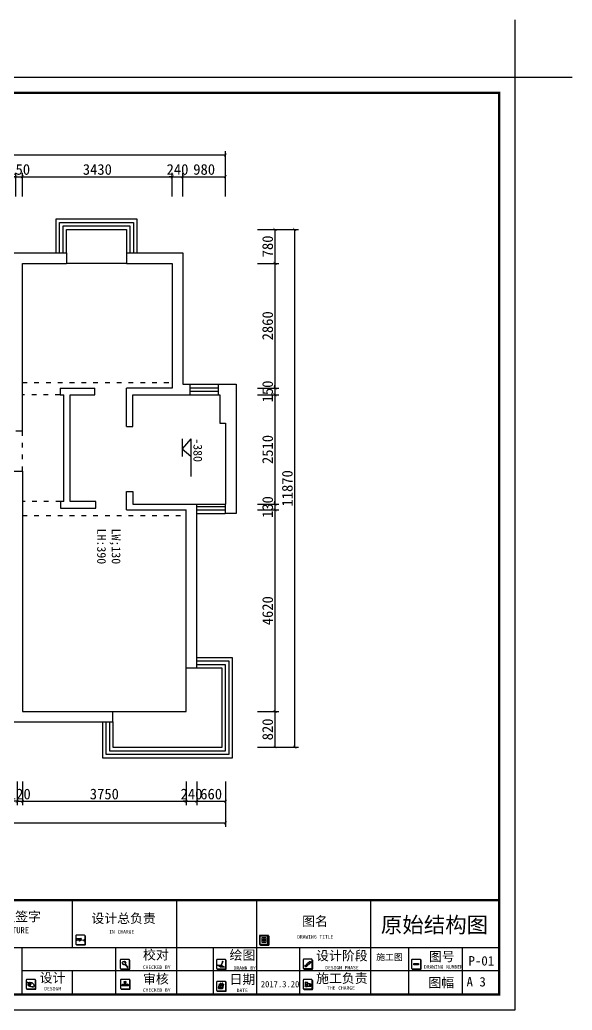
# Model space of a CAD drawing. Header units: millimetres. Extents: x 37084 to 115666, y -52331 to -28581.
# Drawn here: x 57307 to 69953, y -51279 to -28581 of the extents above; entities that cross this region are included whole.
import ezdxf

# ---------------------------------------------------------------- set-up
doc = ezdxf.new("R2010")
doc.units = ezdxf.units.MM
doc.linetypes.add('ACAD_ISO03W100', pattern=[30, 12, -18])
for name, color, linetype in [('0-01图框模板说明', 2, 'Continuous'), ('0-02图框细线', 136, 'Continuous'), ('0-03图名、索引', 6, 'Continuous')]:
    doc.layers.add(name, color=color, linetype=linetype)
doc.layers.add('Z not print', color=8, linetype='Continuous', plot=False)
doc.styles.get("Standard").update_dxf_attribs({"font": ''})
doc.styles.get('Standard').set_extended_font_data('SimSun')
doc.dimstyles.new('ISO-25', dxfattribs={"dimscale": 70, "dimtxt": 3.5, "dimasz": 1, "dimexe": 1.25, "dimexo": 0.625, "dimtad": 1, "dimdec": 0, "dimtxsty": 'Standard', "dimblk": 'ARCHTICK', "dimcen": 2.5, "dimclrd": 3, "dimclre": 3, "dimclrt": 2, "dimadec": 0, "dimazin": 0, "dimtfac": 1, "dimtdec": 0, "dimtix": 1, "dimtmove": 2, "dimatfit": 3, "dimfxl": 0, "dimarcsym": 0})

# ---------------------------------------------------------------- blocks, each defined once
blk = doc.blocks.new('_ArchTick')
at = {"color": 0, "linetype": 'ByBlock', "const_width": 0.15}
blk.add_lwpolyline([(-0.5, -0.5), (0.5, 0.5)], dxfattribs=at)
blk = doc.blocks.new('*D6')
at = {"color": 3, "lineweight": -2}
for p, q in [((57247, -46037), (57247, -46579)), ((57367, -46037), (57367, -46579)), ((57247, -46492), (57177, -46492)), ((57247, -46492), (57367, -46492)), ((57367, -46492), (57437, -46492))]:
    blk.add_line(p, q, dxfattribs=at)
at = {"layer": 'Defpoints', "color": 0}
for p in [(57247, -45993), (57367, -45993), (57367, -46492)]:
    blk.add_point(p, dxfattribs=at)
at = {"color": 3, "lineweight": -2, "xscale": 70, "yscale": 70, "zscale": 70}
blk.add_blockref('_ArchTick', (57247, -46492), dxfattribs=at)
at = {"color": 3, "lineweight": -2, "xscale": 70, "yscale": 70, "zscale": 70, "rotation": 180}
blk.add_blockref('_ArchTick', (57367, -46492), dxfattribs=at)
at = {"color": 2, "insert": (57307, -46326), "char_height": 245, "attachment_point": 5}
blk.add_mtext('120', dxfattribs=at)
blk = doc.blocks.new('*D7')
at = {"color": 3, "lineweight": -2}
for p, q in [((57367, -46037), (57367, -46579)), ((61117, -46037), (61117, -46579)), ((57367, -46492), (61117, -46492))]:
    blk.add_line(p, q, dxfattribs=at)
at = {"layer": 'Defpoints', "color": 0}
for p in [(57367, -45993), (61117, -45993), (61117, -46492)]:
    blk.add_point(p, dxfattribs=at)
at = {"color": 3, "lineweight": -2, "xscale": 70, "yscale": 70, "zscale": 70, "rotation": 180}
blk.add_blockref('_ArchTick', (57367, -46492), dxfattribs=at)
at = {"color": 3, "lineweight": -2, "xscale": 70, "yscale": 70, "zscale": 70}
blk.add_blockref('_ArchTick', (61117, -46492), dxfattribs=at)
at = {"color": 2, "insert": (59242, -46326), "char_height": 245, "attachment_point": 5}
blk.add_mtext('3750', dxfattribs=at)
blk = doc.blocks.new('*D8')
at = {"color": 3, "lineweight": -2}
for p, q in [((61117, -46037), (61117, -46579)), ((61357, -46037), (61357, -46579)), ((61117, -46492), (61047, -46492)), ((61117, -46492), (61357, -46492)), ((61357, -46492), (61427, -46492))]:
    blk.add_line(p, q, dxfattribs=at)
at = {"layer": 'Defpoints', "color": 0}
for p in [(61117, -45993), (61357, -45993), (61357, -46492)]:
    blk.add_point(p, dxfattribs=at)
at = {"color": 3, "lineweight": -2, "xscale": 70, "yscale": 70, "zscale": 70}
blk.add_blockref('_ArchTick', (61117, -46492), dxfattribs=at)
at = {"color": 3, "lineweight": -2, "xscale": 70, "yscale": 70, "zscale": 70, "rotation": 180}
blk.add_blockref('_ArchTick', (61357, -46492), dxfattribs=at)
at = {"color": 2, "insert": (61237, -46326), "char_height": 245, "attachment_point": 5}
blk.add_mtext('240', dxfattribs=at)
blk = doc.blocks.new('*D9')
at = {"color": 3, "lineweight": -2}
for p, q in [((61357, -46037), (61357, -46579)), ((62017, -46037), (62017, -46579)), ((61357, -46492), (62017, -46492))]:
    blk.add_line(p, q, dxfattribs=at)
at = {"layer": 'Defpoints', "color": 0}
for p in [(61357, -45993), (62017, -45993), (62017, -46492)]:
    blk.add_point(p, dxfattribs=at)
at = {"color": 3, "lineweight": -2, "xscale": 70, "yscale": 70, "zscale": 70, "rotation": 180}
blk.add_blockref('_ArchTick', (61357, -46492), dxfattribs=at)
at = {"color": 3, "lineweight": -2, "xscale": 70, "yscale": 70, "zscale": 70}
blk.add_blockref('_ArchTick', (62017, -46492), dxfattribs=at)
at = {"color": 2, "insert": (61687, -46326), "char_height": 245, "attachment_point": 5}
blk.add_mtext('660', dxfattribs=at)
blk = doc.blocks.new('*D10')
at = {"color": 3, "lineweight": -2}
for p, q in [((45367, -46037), (45367, -47079)), ((62017, -46037), (62017, -47079)), ((62017, -46991), (45367, -46991))]:
    blk.add_line(p, q, dxfattribs=at)
at = {"layer": 'Defpoints', "color": 0}
for p in [(45367, -45993), (62017, -45993), (45367, -46991)]:
    blk.add_point(p, dxfattribs=at)
at = {"color": 3, "lineweight": -2, "xscale": 70, "yscale": 70, "zscale": 70, "rotation": 180}
blk.add_blockref('_ArchTick', (45367, -46991), dxfattribs=at)
at = {"color": 3, "lineweight": -2, "xscale": 70, "yscale": 70, "zscale": 70}
blk.add_blockref('_ArchTick', (62017, -46991), dxfattribs=at)
at = {"color": 2, "insert": (53692, -46825), "char_height": 245, "attachment_point": 5}
blk.add_mtext('16650', dxfattribs=at)
blk = doc.blocks.new('*D29')
at = {"color": 3, "lineweight": -2}
for p, q in [((57217, -32178), (57147, -32178)), ((57217, -32632), (57217, -32091)), ((57217, -32178), (57367, -32178)), ((57367, -32632), (57367, -32091)), ((57367, -32178), (57437, -32178))]:
    blk.add_line(p, q, dxfattribs=at)
at = {"layer": 'Defpoints', "color": 0}
for p in [(57367, -32178), (57217, -32676), (57367, -32676)]:
    blk.add_point(p, dxfattribs=at)
at = {"color": 3, "lineweight": -2, "xscale": 70, "yscale": 70, "zscale": 70}
blk.add_blockref('_ArchTick', (57217, -32178), dxfattribs=at)
at = {"color": 3, "lineweight": -2, "xscale": 70, "yscale": 70, "zscale": 70, "rotation": 180}
blk.add_blockref('_ArchTick', (57367, -32178), dxfattribs=at)
at = {"color": 2, "insert": (57292, -32012), "char_height": 245, "attachment_point": 5}
blk.add_mtext('150', dxfattribs=at)
blk = doc.blocks.new('*D30')
at = {"color": 3, "lineweight": -2}
for p, q in [((57367, -32632), (57367, -32091)), ((57367, -32178), (60797, -32178)), ((60797, -32632), (60797, -32091))]:
    blk.add_line(p, q, dxfattribs=at)
at = {"layer": 'Defpoints', "color": 0}
for p in [(60797, -32178), (57367, -32676), (60797, -32676)]:
    blk.add_point(p, dxfattribs=at)
at = {"color": 3, "lineweight": -2, "xscale": 70, "yscale": 70, "zscale": 70, "rotation": 180}
blk.add_blockref('_ArchTick', (57367, -32178), dxfattribs=at)
at = {"color": 3, "lineweight": -2, "xscale": 70, "yscale": 70, "zscale": 70}
blk.add_blockref('_ArchTick', (60797, -32178), dxfattribs=at)
at = {"color": 2, "insert": (59082, -32012), "char_height": 245, "attachment_point": 5}
blk.add_mtext('3430', dxfattribs=at)
blk = doc.blocks.new('*D31')
at = {"color": 3, "lineweight": -2}
for p, q in [((60797, -32178), (60727, -32178)), ((60797, -32632), (60797, -32091)), ((60797, -32178), (61037, -32178)), ((61037, -32632), (61037, -32091)), ((61037, -32178), (61107, -32178))]:
    blk.add_line(p, q, dxfattribs=at)
at = {"layer": 'Defpoints', "color": 0}
for p in [(61037, -32178), (60797, -32676), (61037, -32676)]:
    blk.add_point(p, dxfattribs=at)
at = {"color": 3, "lineweight": -2, "xscale": 70, "yscale": 70, "zscale": 70}
blk.add_blockref('_ArchTick', (60797, -32178), dxfattribs=at)
at = {"color": 3, "lineweight": -2, "xscale": 70, "yscale": 70, "zscale": 70, "rotation": 180}
blk.add_blockref('_ArchTick', (61037, -32178), dxfattribs=at)
at = {"color": 2, "insert": (60917, -32012), "char_height": 245, "attachment_point": 5}
blk.add_mtext('240', dxfattribs=at)
blk = doc.blocks.new('*D32')
at = {"color": 3, "lineweight": -2}
for p, q in [((61037, -32632), (61037, -32091)), ((61037, -32178), (62017, -32178)), ((62017, -32632), (62017, -32091))]:
    blk.add_line(p, q, dxfattribs=at)
at = {"layer": 'Defpoints', "color": 0}
for p in [(62017, -32178), (61037, -32676), (62017, -32676)]:
    blk.add_point(p, dxfattribs=at)
at = {"color": 3, "lineweight": -2, "xscale": 70, "yscale": 70, "zscale": 70, "rotation": 180}
blk.add_blockref('_ArchTick', (61037, -32178), dxfattribs=at)
at = {"color": 3, "lineweight": -2, "xscale": 70, "yscale": 70, "zscale": 70}
blk.add_blockref('_ArchTick', (62017, -32178), dxfattribs=at)
at = {"color": 2, "insert": (61527, -32012), "char_height": 245, "attachment_point": 5}
blk.add_mtext('980', dxfattribs=at)
blk = doc.blocks.new('*D33')
at = {"color": 3, "lineweight": -2}
for p, q in [((45367, -32632), (45367, -31594)), ((62017, -31681), (45367, -31681)), ((62017, -32632), (62017, -31594))]:
    blk.add_line(p, q, dxfattribs=at)
at = {"layer": 'Defpoints', "color": 0}
for p in [(45367, -31681), (45367, -32676), (62017, -32676)]:
    blk.add_point(p, dxfattribs=at)
at = {"color": 3, "lineweight": -2, "xscale": 70, "yscale": 70, "zscale": 70, "rotation": 180}
blk.add_blockref('_ArchTick', (45367, -31681), dxfattribs=at)
at = {"color": 3, "lineweight": -2, "xscale": 70, "yscale": 70, "zscale": 70}
blk.add_blockref('_ArchTick', (62017, -31681), dxfattribs=at)
at = {"color": 2, "insert": (53692, -31515), "char_height": 245, "attachment_point": 5}
blk.add_mtext('16650', dxfattribs=at)
blk = doc.blocks.new('*D34')
at = {"color": 3, "lineweight": -2}
for p, q in [((62746, -33384), (63235, -33384)), ((63148, -33384), (63148, -34164)), ((62746, -34164), (63235, -34164))]:
    blk.add_line(p, q, dxfattribs=at)
at = {"layer": 'Defpoints', "color": 0}
for p in [(62702, -33384), (62702, -34164), (63148, -34164)]:
    blk.add_point(p, dxfattribs=at)
at = {"color": 3, "lineweight": -2, "xscale": 70, "yscale": 70, "zscale": 70}
for p, rotation in [((63148, -33384), 90), ((63148, -34164), 270)]:
    blk.add_blockref('_ArchTick', p, dxfattribs=dict(at, rotation=rotation))
at = {"color": 2, "insert": (62981, -33774), "char_height": 245, "attachment_point": 5, "rotation": 90}
blk.add_mtext('780', dxfattribs=at)
blk = doc.blocks.new('*D35')
at = {"color": 3, "lineweight": -2}
for p, q in [((62746, -34164), (63235, -34164)), ((63148, -34164), (63148, -37024)), ((62746, -37024), (63235, -37024))]:
    blk.add_line(p, q, dxfattribs=at)
at = {"layer": 'Defpoints', "color": 0}
for p in [(62702, -34164), (62702, -37024), (63148, -37024)]:
    blk.add_point(p, dxfattribs=at)
at = {"color": 3, "lineweight": -2, "xscale": 70, "yscale": 70, "zscale": 70}
for p, rotation in [((63148, -34164), 90), ((63148, -37024), 270)]:
    blk.add_blockref('_ArchTick', p, dxfattribs=dict(at, rotation=rotation))
at = {"color": 2, "insert": (62981, -35594), "char_height": 245, "attachment_point": 5, "rotation": 90}
blk.add_mtext('2860', dxfattribs=at)
blk = doc.blocks.new('*D36')
at = {"color": 3, "lineweight": -2}
for p, q in [((63148, -37024), (63148, -36954)), ((62746, -37024), (63235, -37024)), ((62746, -37174), (63235, -37174)), ((63148, -37024), (63148, -37174)), ((63148, -37174), (63148, -37244))]:
    blk.add_line(p, q, dxfattribs=at)
at = {"layer": 'Defpoints', "color": 0}
for p in [(62702, -37024), (62702, -37174), (63148, -37174)]:
    blk.add_point(p, dxfattribs=at)
at = {"color": 3, "lineweight": -2, "xscale": 70, "yscale": 70, "zscale": 70}
for p, rotation in [((63148, -37024), 270), ((63148, -37174), 90)]:
    blk.add_blockref('_ArchTick', p, dxfattribs=dict(at, rotation=rotation))
at = {"color": 2, "insert": (62981, -37099), "char_height": 245, "attachment_point": 5, "rotation": 90}
blk.add_mtext('150', dxfattribs=at)
blk = doc.blocks.new('*D37')
at = {"color": 3, "lineweight": -2}
for p, q in [((62746, -37174), (63235, -37174)), ((63148, -37174), (63148, -39684)), ((62746, -39684), (63235, -39684))]:
    blk.add_line(p, q, dxfattribs=at)
at = {"layer": 'Defpoints', "color": 0}
for p in [(62702, -37174), (62702, -39684), (63148, -39684)]:
    blk.add_point(p, dxfattribs=at)
at = {"color": 3, "lineweight": -2, "xscale": 70, "yscale": 70, "zscale": 70}
for p, rotation in [((63148, -37174), 90), ((63148, -39684), 270)]:
    blk.add_blockref('_ArchTick', p, dxfattribs=dict(at, rotation=rotation))
at = {"color": 2, "insert": (62981, -38429), "char_height": 245, "attachment_point": 5, "rotation": 90}
blk.add_mtext('2510', dxfattribs=at)
blk = doc.blocks.new('*D38')
at = {"color": 3, "lineweight": -2}
for p, q in [((62746, -39684), (63235, -39684)), ((63148, -39684), (63148, -39614)), ((63148, -39684), (63148, -39814)), ((62746, -39814), (63235, -39814)), ((63148, -39814), (63148, -39884))]:
    blk.add_line(p, q, dxfattribs=at)
at = {"layer": 'Defpoints', "color": 0}
for p in [(62702, -39684), (62702, -39814), (63148, -39814)]:
    blk.add_point(p, dxfattribs=at)
at = {"color": 3, "lineweight": -2, "xscale": 70, "yscale": 70, "zscale": 70}
for p, rotation in [((63148, -39684), 270), ((63148, -39814), 90)]:
    blk.add_blockref('_ArchTick', p, dxfattribs=dict(at, rotation=rotation))
at = {"color": 2, "insert": (62981, -39749), "char_height": 245, "attachment_point": 5, "rotation": 90}
blk.add_mtext('130', dxfattribs=at)
blk = doc.blocks.new('*D39')
at = {"color": 3, "lineweight": -2}
for p, q in [((62746, -39814), (63235, -39814)), ((63148, -39814), (63148, -44434)), ((62746, -44434), (63235, -44434))]:
    blk.add_line(p, q, dxfattribs=at)
at = {"layer": 'Defpoints', "color": 0}
for p in [(62702, -39814), (62702, -44434), (63148, -44434)]:
    blk.add_point(p, dxfattribs=at)
at = {"color": 3, "lineweight": -2, "xscale": 70, "yscale": 70, "zscale": 70}
for p, rotation in [((63148, -39814), 90), ((63148, -44434), 270)]:
    blk.add_blockref('_ArchTick', p, dxfattribs=dict(at, rotation=rotation))
at = {"color": 2, "insert": (62981, -42124), "char_height": 245, "attachment_point": 5, "rotation": 90}
blk.add_mtext('4620', dxfattribs=at)
blk = doc.blocks.new('*D40')
at = {"color": 3, "lineweight": -2}
for p, q in [((62746, -44434), (63235, -44434)), ((63148, -44434), (63148, -45254)), ((62746, -45254), (63235, -45254))]:
    blk.add_line(p, q, dxfattribs=at)
at = {"layer": 'Defpoints', "color": 0}
for p in [(62702, -44434), (62702, -45254), (63148, -45254)]:
    blk.add_point(p, dxfattribs=at)
at = {"color": 3, "lineweight": -2, "xscale": 70, "yscale": 70, "zscale": 70}
for p, rotation in [((63148, -44434), 90), ((63148, -45254), 270)]:
    blk.add_blockref('_ArchTick', p, dxfattribs=dict(at, rotation=rotation))
at = {"color": 2, "insert": (62981, -44844), "char_height": 245, "attachment_point": 5, "rotation": 90}
blk.add_mtext('820', dxfattribs=at)
blk = doc.blocks.new('*D41')
at = {"color": 3, "lineweight": -2}
for p, q in [((62746, -33384), (63686, -33384)), ((63599, -33384), (63599, -45254)), ((62746, -45254), (63686, -45254))]:
    blk.add_line(p, q, dxfattribs=at)
at = {"layer": 'Defpoints', "color": 0}
for p in [(62702, -33384), (62702, -45254), (63599, -45254)]:
    blk.add_point(p, dxfattribs=at)
at = {"color": 3, "lineweight": -2, "xscale": 70, "yscale": 70, "zscale": 70}
for p, rotation in [((63599, -33384), 90), ((63599, -45254), 270)]:
    blk.add_blockref('_ArchTick', p, dxfattribs=dict(at, rotation=rotation))
at = {"color": 2, "insert": (63432, -39319), "char_height": 245, "attachment_point": 5, "rotation": 90}
blk.add_mtext('11870', dxfattribs=at)

msp = doc.modelspace()

# ---------------------------------------------------------------- hatches: boundary and pattern name
at = {"layer": '0-01图框模板说明'}
for points in [[(58799.3, -49758.3, -0.4142136), (58785.1, -49772.5), (58600.9, -49772.5, -0.071272), (58596.9, -49771.9, 0.3481434), (58610.7, -49782.8), (58794.9, -49782.8, 0.4142136), (58809.1, -49768.6), (58809.1, -49584.5, 0.3331076), (58798.9, -49570.9, -0.0577433), (58799.3, -49574.1)], [(63003, -49762.9, -0.4142136), (62988.9, -49777), (62804.7, -49777, -0.071272), (62800.7, -49776.5, 0.3481434), (62814.5, -49787.4), (62998.7, -49787.4, 0.4142136), (63012.8, -49773.2), (63012.8, -49589.1, 0.3331076), (63002.6, -49575.5, -0.0577433), (63003, -49578.7)], [(59819.1, -50316.6, -0.4142136), (59804.9, -50330.8), (59620.7, -50330.8, -0.071272), (59616.7, -50330.2, 0.3481434), (59630.5, -50341.2), (59814.7, -50341.2, 0.4142136), (59828.9, -50327), (59828.9, -50142.8, 0.3331076), (59818.7, -50129.2, -0.0577433), (59819.1, -50132.5)], [(62021.9, -50316.6, -0.4142136), (62007.7, -50330.8), (61823.5, -50330.8, -0.071272), (61819.5, -50330.2, 0.3481434), (61833.3, -50341.2), (62017.5, -50341.2, 0.4142136), (62031.7, -50327), (62031.7, -50142.8, 0.3331076), (62021.5, -50129.2, -0.0577433), (62021.9, -50132.5)], [(64003.6, -50312, -0.4142136), (63989.4, -50326.1), (63805.3, -50326.1, -0.071272), (63801.3, -50325.6, 0.3481434), (63815.1, -50336.5), (63999.2, -50336.5, 0.4142136), (64013.4, -50322.3), (64013.4, -50138.1, 0.3331076), (64003.2, -50124.5, -0.0577433), (64003.6, -50127.8)], [(66487.6, -50314, -0.4142136), (66473.5, -50328.2), (66289.3, -50328.2, -0.071272), (66285.3, -50327.6, 0.3481434), (66299.1, -50338.5), (66483.3, -50338.5, 0.4142136), (66497.4, -50324.4), (66497.4, -50140.2, 0.3331076), (66487.3, -50126.6, -0.0577433), (66487.6, -50129.8)], [(66325.9, -50210.7), (66432.4, -50210.7), (66432.4, -50236.7), (66325.9, -50236.7)], [(57665.8, -50775.6, -0.4142136), (57651.7, -50789.7), (57467.5, -50789.7, -0.071272), (57463.5, -50789.2, 0.3481434), (57477.3, -50800.1), (57661.5, -50800.1, 0.4142136), (57675.6, -50785.9), (57675.6, -50601.7, 0.3331076), (57665.5, -50588.1, -0.0577433), (57665.8, -50591.4)], [(59826.1, -50772.9, -0.4142136), (59811.9, -50787.1), (59627.7, -50787.1, -0.071272), (59623.7, -50786.5, 0.3481434), (59637.5, -50797.5), (59821.7, -50797.5, 0.4142136), (59835.9, -50783.3), (59835.9, -50599.1, 0.3331076), (59825.7, -50585.5, -0.0577433), (59826.1, -50588.8)], [(64003.6, -50778.1, -0.4142136), (63989.4, -50792.2), (63805.3, -50792.2, -0.071272), (63801.3, -50791.6, 0.3481434), (63815.1, -50802.6), (63999.2, -50802.6, 0.4142136), (64013.4, -50788.4), (64013.4, -50604.2, 0.3331076), (64003.2, -50590.6, -0.0577433), (64003.6, -50593.9)], [(62021.9, -50820.2, -0.4142136), (62007.7, -50834.4), (61823.5, -50834.4, -0.071272), (61819.5, -50833.8, 0.3481434), (61833.3, -50844.8), (62017.5, -50844.8, 0.4142136), (62031.7, -50830.6), (62031.7, -50646.4, 0.3331076), (62021.5, -50632.8, -0.0577433), (62021.9, -50636.1)]]:
    msp.add_hatch(color=8, dxfattribs=at).paths.add_polyline_path(points)
h = msp.add_hatch(color=8, dxfattribs=at)
h.paths.add_polyline_path([(62896.8, -49653.8), (62878.4, -49653.8), (62878.4, -49670.8), (62896.8, -49670.8)])
h.paths.add_polyline_path([(62896.8, -49670.8), (62915.1, -49670.8), (62915.1, -49653.8), (62896.8, -49653.8)])
h.paths.add_polyline_path([(62896.8, -49670.8), (62896.8, -49687.8), (62915.1, -49687.8), (62915.1, -49670.8)])
h.paths.add_polyline_path([(62896.8, -49670.8), (62878.4, -49670.8), (62878.4, -49687.8), (62896.8, -49687.8)])

# ---------------------------------------------------------------- linework, layer by layer
at = {"color": 251}
for p, q in [((58136.9, -33923.9), (58136.9, -33143.9)), ((58136.9, -33143.9), (59986.9, -33143.9)), ((59986.9, -33143.9), (59986.9, -33923.9)), ((58376.9, -33923.9), (58376.9, -33383.9)), ((58376.9, -33383.9), (59746.9, -33383.9)), ((59746.9, -33383.9), (59746.9, -33923.9)), ((59746.9, -34163.9), (58376.9, -34163.9)), ((61196.9, -36933.9), (61846.9, -36933.9)), ((61196.9, -37173.9), (61846.9, -37173.9)), ((61356.9, -39683.9), (62006.9, -39683.9)), ((61356.9, -39893.9), (62006.9, -39893.9)), ((62176.9, -43203.9), (61356.9, -43203.9)), ((62176.9, -45493.9), (62176.9, -43203.9)), ((61116.9, -44433.9), (61116.9, -43443.9)), ((61936.9, -43443.9), (61356.9, -43443.9)), ((61936.9, -45253.9), (61936.9, -43443.9)), ((59436.9, -44433.9), (61116.9, -44433.9)), ((59196.9, -44673.9), (59196.9, -45493.9)), ((59436.9, -44673.9), (59436.9, -45253.9)), ((59436.9, -45253.9), (61936.9, -45253.9)), ((59196.9, -45493.9), (62176.9, -45493.9))]:
    msp.add_line(p, q, dxfattribs=at)
at = {"color": 4}
for p, q in [((58216.9, -33923.9), (58216.9, -33223.9)), ((58216.9, -33223.9), (59906.9, -33223.9)), ((58296.9, -33923.9), (58296.9, -33303.9)), ((58296.9, -33303.9), (59826.9, -33303.9)), ((59826.9, -33303.9), (59826.9, -33923.9)), ((59906.9, -33223.9), (59906.9, -33923.9)), ((61196.9, -37013.9), (61846.9, -37013.9)), ((61196.9, -37093.9), (61846.9, -37093.9)), ((61356.9, -39733.9), (62006.9, -39733.9)), ((61356.9, -39813.9), (62006.9, -39813.9)), ((62096.9, -43283.9), (61356.9, -43283.9)), ((62096.9, -45413.9), (62096.9, -43283.9)), ((62016.9, -43363.9), (61356.9, -43363.9)), ((62016.9, -45333.9), (62016.9, -43363.9)), ((59276.9, -44673.9), (59276.9, -45413.9)), ((59356.9, -44673.9), (59356.9, -45333.9)), ((59356.9, -45333.9), (62016.9, -45333.9)), ((59276.9, -45413.9), (62096.9, -45413.9))]:
    msp.add_line(p, q, dxfattribs=at)
for p, q in [((57076.9, -33923.9), (58376.9, -33923.9)), ((58376.9, -33923.9), (58376.9, -34163.9)), ((59746.9, -33923.9), (61036.9, -33923.9)), ((59746.9, -33923.9), (59746.9, -34163.9)), ((61036.9, -33923.9), (61036.9, -36933.9)), ((57366.9, -34163.9), (58376.9, -34163.9)), ((57366.9, -38003.9), (57366.9, -34163.9)), ((59746.9, -34163.9), (60796.9, -34163.9)), ((60796.9, -34163.9), (60796.9, -37023.9)), ((61036.9, -36933.9), (61196.9, -36933.9)), ((61196.9, -36933.9), (61196.9, -37173.9)), ((61846.9, -36933.9), (62256.9, -36933.9)), ((61846.9, -36933.9), (61846.9, -37173.9)), ((62256.9, -36933.9), (62256.9, -39893.9)), ((58226.9, -37023.9), (58226.9, -37173.9)), ((58226.9, -37023.9), (59026.9, -37023.9)), ((58226.9, -37173.9), (58316.9, -37173.9)), ((58316.9, -39623.9), (58316.9, -37173.9)), ((58456.9, -39623.9), (58456.9, -37173.9)), ((58456.9, -37173.9), (59026.9, -37173.9)), ((59026.9, -37173.9), (59026.9, -37023.9)), ((59746.9, -37903.9), (59746.9, -37023.9)), ((60796.9, -37023.9), (59746.9, -37023.9)), ((59896.9, -37903.9), (59896.9, -37173.9)), ((59896.9, -37173.9), (61196.9, -37173.9)), ((61846.9, -37173.9), (61886.9, -37173.9)), ((61886.9, -37173.9), (61886.9, -37823.9)), ((59746.9, -37903.9), (59896.9, -37903.9)), ((61886.9, -37823.9), (62016.9, -37823.9)), ((62016.9, -37823.9), (62016.9, -39683.9)), ((57216.9, -38003.9), (57366.9, -38003.9)), ((57126.9, -38923.9), (57366.9, -38923.9)), ((57366.9, -38923.9), (57366.9, -44433.9)), ((59746.9, -39813.9), (59746.9, -39393.9)), ((59746.9, -39393.9), (59896.9, -39393.9)), ((59896.9, -39393.9), (59896.9, -39683.9)), ((58316.9, -39623.9), (58236.9, -39623.9)), ((58236.9, -39623.9), (58236.9, -39773.9)), ((59046.9, -39623.9), (58456.9, -39623.9)), ((59046.9, -39773.9), (59046.9, -39623.9)), ((59896.9, -39683.9), (61356.9, -39683.9)), ((61356.9, -43443.9), (61356.9, -39683.9)), ((62006.9, -39683.9), (62006.9, -39893.9)), ((58236.9, -39773.9), (59046.9, -39773.9)), ((59746.9, -39813.9), (61116.9, -39813.9)), ((61116.9, -43443.9), (61116.9, -39813.9)), ((62256.9, -39893.9), (62006.9, -39893.9)), ((61356.9, -43203.9), (61356.9, -43203.9)), ((61356.9, -43443.9), (61116.9, -43443.9)), ((57366.9, -44433.9), (59436.9, -44433.9)), ((59436.9, -44673.9), (59436.9, -44433.9)), ((57046.9, -44673.9), (59436.9, -44673.9))]:
    msp.add_line(p, q)
at = {"color": 1, "linetype": 'ACAD_ISO03W100', "ltscale": 9}
for p, q in [((57366.9, -36893.9), (60796.9, -36893.9)), ((58226.9, -37173.9), (57366.9, -37173.9)), ((57366.9, -38923.9), (57366.9, -38003.9)), ((58236.9, -39623.9), (57366.9, -39623.9)), ((57366.9, -39943.9), (61116.9, -39943.9))]:
    msp.add_line(p, q, dxfattribs=at)
at = {"color": 3}
for p, q in [((61020, -38182.8), (61020, -38587.9)), ((61218.9, -38183.8), (61020, -38410.6)), ((61218.9, -38183.8), (61218.9, -39044.4)), ((61020, -38410.6), (61218.9, -38580.5))]:
    msp.add_line(p, q, dxfattribs=at)
at = {"color": 0}
msp.add_line((62016.9, -39683.9), (62006.9, -39683.9), dxfattribs=at)
at = {"layer": '0-01图框模板说明', "color": 8}
for p, q in [((58620.7, -49638.7), (58706.8, -49631.8)), ((58633.6, -49639.4), (58707.7, -49633.5)), ((58687.7, -49671.5), (58773.8, -49664.7)), ((58700.6, -49672.2), (58774.7, -49666.4)), ((62849.5, -49670.8), (62944, -49670.8)), ((62896.8, -49623.5), (62896.8, -49718)), ((63931.4, -50160.6), (63963.5, -50160.6)), ((63931.4, -50160.6), (63931.4, -50188.4)), ((63963.5, -50160.6), (63963.5, -50193.5)), ((59710.4, -50227.8), (59771.1, -50297.5)), ((59722, -50217.6), (59782.4, -50286.9)), ((61907.3, -50276.8), (61906.5, -50279.1)), ((61906.5, -50279.1), (61906.7, -50280.7)), ((61908, -50277.1), (61906.7, -50280.7)), ((61908, -50279.7), (61906.7, -50280.7)), ((61908.8, -50277.4), (61908, -50279.7)), ((63835.1, -50248.2), (63835.1, -50278.1)), ((63835.1, -50248.2), (63867.2, -50248.2)), ((63835.1, -50278.1), (63868.4, -50278.1)), ((63867.2, -50218.3), (63899.3, -50218.3)), ((63867.2, -50218.3), (63867.2, -50248.2)), ((63963.5, -50193.5), (63868.4, -50278.1)), ((63899.3, -50188.4), (63899.3, -50218.3)), ((63899.3, -50188.4), (63931.4, -50188.4)), ((57489, -50692.8), (57489, -50692.8)), ((57498.6, -50664.6), (57533.2, -50682.3)), ((57504.8, -50701.6), (57548.4, -50725.9)), ((57542.3, -50666), (57507.6, -50653.1)), ((57512.7, -50666.7), (57512.7, -50666.7)), ((57512.7, -50666.7), (57537.6, -50680.6)), ((57543, -50670.9), (57516.4, -50660)), ((57587.3, -50656), (57542.7, -50644.1)), ((57552.4, -50682.4), (57560.1, -50686.6)), ((59642.5, -50697.8), (59663.9, -50682.9)), ((59666, -50682.3), (59687.8, -50682.3)), ((59712.3, -50670.6), (59712.3, -50666.2)), ((59720.1, -50670.1), (59720.1, -50666.2)), ((59747.3, -50682.3), (59770.4, -50682.3)), ((59792, -50697.8), (59772.5, -50682.9)), ((61851.7, -50776.2), (61863.9, -50786.9)), ((61936.7, -50778.9), (61855, -50778.9)), ((61939.9, -50781.7), (61858.2, -50781.7)), ((61943, -50784.3), (61861.3, -50784.3)), ((61945.7, -50786.9), (61863.9, -50786.9)), ((61960.5, -50676.7), (61936.7, -50778.9)), ((61963.7, -50679.4), (61939.9, -50781.7)), ((61966.8, -50682), (61943, -50784.3)), ((61969.5, -50684.6), (61945.7, -50786.9)), ((61957.2, -50673.9), (61969.5, -50684.6)), ((63836, -50643.8), (63836, -50730.9)), ((63958.3, -50678.5), (63871.2, -50678.5)), ((63958.3, -50736.3), (63871.2, -50736.3)), ((63893.8, -50643.8), (63893.8, -50730.9))]:
    msp.add_line(p, q, dxfattribs=at)
at = {"layer": '0-01图框模板说明', "color": 2, "const_width": 52.2}
msp.add_lwpolyline([(68278.4, -30255.3), (68278.4, -50919.3), (38758.4, -50919.3), (38758.4, -30255.3)], close=True, dxfattribs=at)
msp.add_lwpolyline([(68278.4, -48759.3), (38754.3, -48759.3)], dxfattribs=at)
at = {"layer": '0-01图框模板说明', "color": 8}
for points in [[(58600.9, -49772.5), (58785.1, -49772.5, 0.4142136), (58799.3, -49758.3), (58799.3, -49574.1, 0.4142136), (58785.1, -49560), (58600.9, -49560, 0.4142136), (58586.8, -49574.1), (58586.8, -49758.3, 0.4142136)], [(62804.7, -49777), (62988.9, -49777, 0.4142136), (63003, -49762.9), (63003, -49578.7, 0.4142136), (62988.9, -49564.5), (62804.7, -49564.5, 0.4142136), (62790.5, -49578.7), (62790.5, -49762.9, 0.4142136)], [(59620.7, -50330.8), (59804.9, -50330.8, 0.4142136), (59819.1, -50316.6), (59819.1, -50132.5, 0.4142136), (59804.9, -50118.3), (59620.7, -50118.3, 0.4142136), (59606.6, -50132.5), (59606.6, -50316.6, 0.4142136)], [(61823.5, -50330.8), (62007.7, -50330.8, 0.4142136), (62021.9, -50316.6), (62021.9, -50132.5, 0.4142136), (62007.7, -50118.3), (61823.5, -50118.3, 0.4142136), (61809.4, -50132.5), (61809.4, -50316.6, 0.4142136)], [(61954.2, -50163), (61946.4, -50160.2), (61946.8, -50159.1, -0.4519616), (61951.3, -50157.2), (61952.4, -50157.6, -0.4184348), (61954.6, -50161.9)], [(63805.3, -50326.1), (63989.4, -50326.1, 0.4142136), (64003.6, -50312), (64003.6, -50127.8, 0.4142136), (63989.4, -50113.6), (63805.3, -50113.6, 0.4142136), (63791.1, -50127.8), (63791.1, -50312, 0.4142136)], [(66289.3, -50328.2), (66473.5, -50328.2, 0.4142136), (66487.6, -50314), (66487.6, -50129.8, 0.4142136), (66473.5, -50115.7), (66289.3, -50115.7, 0.4142136), (66275.1, -50129.8), (66275.1, -50314, 0.4142136)], [(57467.5, -50789.7), (57651.7, -50789.7, 0.4142136), (57665.8, -50775.6), (57665.8, -50591.4, 0.4142136), (57651.7, -50577.2), (57467.5, -50577.2, 0.4142136), (57453.3, -50591.4), (57453.3, -50775.6, 0.4142136)], [(59627.7, -50787.1), (59811.9, -50787.1, 0.4142136), (59826.1, -50772.9), (59826.1, -50588.8, 0.4142136), (59811.9, -50574.6), (59627.7, -50574.6, 0.4142136), (59613.5, -50588.8), (59613.5, -50772.9, 0.4142136)], [(63805.3, -50792.2), (63989.4, -50792.2, 0.4142136), (64003.6, -50778.1), (64003.6, -50593.9, 0.4142136), (63989.4, -50579.7), (63805.3, -50579.7, 0.4142136), (63791.1, -50593.9), (63791.1, -50778.1, 0.4142136)], [(59645.4, -50696.6), (59789.1, -50696.6, -0.4142136), (59793.2, -50700.7), (59793.2, -50719.3, -0.4142136), (59789.1, -50723.5), (59645.4, -50723.5, -0.4142136), (59641.3, -50719.3), (59641.3, -50700.7, -0.4142136)], [(61823.5, -50834.4), (62007.7, -50834.4, 0.4142136), (62021.9, -50820.2), (62021.9, -50636.1, 0.4142136), (62007.7, -50621.9), (61823.5, -50621.9, 0.4142136), (61809.4, -50636.1), (61809.4, -50820.2, 0.4142136)]]:
    msp.add_lwpolyline(points, format="xyb", close=True, dxfattribs=at)
for points in [[(58596.9, -49771.9, 0.3481435), (58610.7, -49782.8), (58794.9, -49782.8, 0.4142136), (58809.1, -49768.6), (58809.1, -49584.5, 0.3331075), (58798.9, -49570.9)], [(62800.7, -49776.5, 0.3481435), (62814.5, -49787.4), (62998.7, -49787.4, 0.4142136), (63012.8, -49773.2), (63012.8, -49589.1, 0.3331075), (63002.6, -49575.5)], [(59616.7, -50330.2, 0.3481435), (59630.5, -50341.2), (59814.7, -50341.2, 0.4142136), (59828.9, -50327), (59828.9, -50142.8, 0.3331075), (59818.7, -50129.2)], [(61819.5, -50330.2, 0.3481435), (61833.3, -50341.2), (62017.5, -50341.2, 0.4142136), (62031.7, -50327), (62031.7, -50142.8, 0.3331075), (62021.5, -50129.2)], [(63801.3, -50325.6, 0.3481435), (63815.1, -50336.5), (63999.2, -50336.5, 0.4142136), (64013.4, -50322.3), (64013.4, -50138.1, 0.3331075), (64003.2, -50124.5)], [(66285.3, -50327.6, 0.3481435), (66299.1, -50338.5), (66483.3, -50338.5, 0.4142136), (66497.4, -50324.4), (66497.4, -50140.2, 0.3331075), (66487.3, -50126.6)], [(57463.5, -50789.2, 0.3481435), (57477.3, -50800.1), (57661.5, -50800.1, 0.4142136), (57675.6, -50785.9), (57675.6, -50601.7, 0.3331075), (57665.5, -50588.1)], [(59623.7, -50786.5, 0.3481435), (59637.5, -50797.5), (59821.7, -50797.5, 0.4142136), (59835.9, -50783.3), (59835.9, -50599.1, 0.3331075), (59825.7, -50585.5)], [(63801.3, -50791.6, 0.3481435), (63815.1, -50802.6), (63999.2, -50802.6, 0.4142136), (64013.4, -50788.4), (64013.4, -50604.2, 0.3331075), (64003.2, -50590.6)], [(61819.5, -50833.8, 0.3481435), (61833.3, -50844.8), (62017.5, -50844.8, 0.4142136), (62031.7, -50830.6), (62031.7, -50646.4, 0.3331075), (62021.5, -50632.8)]]:
    msp.add_lwpolyline(points, format="xyb", dxfattribs=at)
for points in [[(62805.3, -49762.3), (62988.3, -49762.3), (62988.3, -49579.3), (62805.3, -49579.3)], [(62849.5, -49718), (62944, -49718), (62944, -49623.5), (62849.5, -49623.5)], [(62878.4, -49653.8), (62915.1, -49653.8), (62915.1, -49687.8), (62878.4, -49687.8)], [(61954.4, -50163.1), (61946.2, -50160.1), (61943.6, -50167.3), (61951.7, -50170.3)], [(61908.8, -50277.4), (61907.3, -50276.8), (61910.3, -50259.6), (61918, -50262.4)], [(61951.5, -50170.2), (61943.8, -50167.4), (61910.3, -50259.6), (61918, -50262.4)], [(66325.9, -50210.7), (66432.4, -50210.7), (66432.4, -50236.7), (66325.9, -50236.7)], [(59684.7, -50684.3), (59750.1, -50684.3), (59750.1, -50692.1), (59684.7, -50692.1)], [(61872.1, -50752), (61880.2, -50752), (61878.3, -50758.4), (61870.2, -50758.4)], [(61888, -50752), (61896.1, -50752), (61894.2, -50758.4), (61886.1, -50758.4)], [(61894.3, -50698.6), (61928, -50698.6), (61919.9, -50725.3), (61886.3, -50725.3)], [(61903.3, -50752), (61911.4, -50752), (61909.5, -50758.4), (61901.4, -50758.4)], [(61918.9, -50752), (61927, -50752), (61925.1, -50758.4), (61917, -50758.4)]]:
    msp.add_lwpolyline(points, close=True, dxfattribs=at)
for points in [[(61922.4, -50250.2), (61925.5, -50250.2), (61995.2, -50296), (61901.7, -50296), (61832, -50250.2), (61913.7, -50250.2)], [(59727.6, -50677.9), (59740.7, -50677.9), (59750.1, -50684.3), (59684.7, -50684.3), (59695, -50677.9), (59705.2, -50677.9)], [(61893.6, -50673.9), (61957.2, -50673.9), (61933.4, -50776.2), (61851.7, -50776.2), (61875.5, -50673.9), (61889.9, -50673.9)]]:
    msp.add_lwpolyline(points, dxfattribs=at)
for centre, radius in [((59692, -50193.7), 38.4), ((61935.1, -50685.2), 2.88)]:
    msp.add_circle(centre, radius, dxfattribs=at)
for centre, radius, start, end in [((58640.8, -49664.9), 26.5, 105.75698, 120.90147), ((58642, -49691.4), 23.1, 39.93772, 115.08211), ((58650, -49652), 17.2, 194.48109, 315.05273), ((58633.7, -49639.8), 0.354, 94.53797, 105.75698), ((58707.7, -49697.7), 26.5, 105.75698, 138.68122), ((58700.6, -49672.6), 0.354, 94.53797, 105.75698), ((58701.7, -49645.9), 15, 298.71142, 70.12693), ((58707.7, -49633.9), 0.354, 62.53976, 94.53797), ((58701.3, -49646.2), 14.2, 300.32853, 62.53976), ((58708.8, -49658.8), 0.363, 133.83275, 294.27982), ((58768.7, -49678.8), 15, 298.71142, 70.12693), ((58774.7, -49666.7), 0.354, 62.53976, 94.53797), ((58768.3, -49679), 14.2, 300.32853, 62.53976), ((58775.7, -49691.6), 0.363, 133.83275, 294.27982), ((59692.8, -50197), 38.4, 191.50537, 300.50305), ((59690.4, -50193.2), 19.2, 22.4479, 114.91738), ((59685.6, -50184.1), 9, 340.03412, 111.51774), ((59692.8, -50197), 38.4, 323.79176, 16.59293), ((59774.6, -50290), 8.38, 246.29169, 21.68237), ((57542.1, -50688.5), 49.4, 172.23155, 207.50847), ((57515.8, -50681.8), 22.7, 158.18292, 240.90017), ((57590.5, -50719.5), 106.3, 139.32492, 154.28325), ((57592, -50586.7), 155.9, 233.07145, 279.66773), ((57532.5, -50679.9), 37.3, 74.0812, 127.26399), ((57514.2, -50663.1), 3.85, 54.17545, 246.924), ((57516.7, -50662.5), 49.7, 277.38404, 14.54168), ((57544.7, -50663.2), 22.4, 239.14426, 279.65487), ((57539.1, -50675), 5.74, 255.59476, 46.20559), ((57532, -50685.9), 22.4, 22.14548, 62.65609), ((57547.5, -50679.6), 5.67, 279.65487, 22.14548), ((57610.8, -50600.7), 139.8, 243.49964, 273.01635), ((57513.8, -50775), 139.8, 28.78399, 58.3007), ((57608.1, -50713.4), 28.8, 290.37624, 11.42411), ((59666, -50686.4), 4.13, 90, 119.87718), ((59716.2, -50565.4), 82.3, 259.24495, 280.75505), ((59682.1, -50670.2), 30.5, 7.60876, 51.99549), ((59699.3, -50665), 14.2, 284.90703, 336.82099), ((59716.5, -50657.8), 24.9, 237.03411, 302.96589), ((59750.3, -50670.2), 30.5, 128.00451, 172.39124), ((59723, -50670.1), 2.89, 180, 209.57661), ((59733.7, -50664), 15.1, 209.57661, 255.90559), ((59770.4, -50686.4), 4.13, 58.64341, 90), ((61890.9, -50685.2), 2.88, 133.54052, 58.50942), ((61910.4, -50680.8), 21.7, 120.08382, 193.46069), ((61891.1, -50684.5), 2.19, 218.39226, 328.45377), ((61910.2, -50680.7), 18, 118.98843, 196.0214), ((61892.3, -50686.3), 2.88, 72.60473, 87.69362), ((61902.4, -50672.2), 10.5, 350.54539, 105.73103), ((61901.5, -50673.2), 8.25, 355.44035, 89.68225), ((61954.4, -50680.8), 21.7, 127.16749, 193.46069), ((61935, -50684.5), 2.19, 218.39226, 328.45377), ((61936.6, -50686.3), 2.88, 72.60473, 215.77066), ((61953.4, -50680.4), 17.3, 120.88, 197.64495), ((61945.6, -50669.5), 7.36, 75.64141, 126.12439), ((61945.2, -50671.3), 5.76, 333.23085, 96.56595), ((61944.8, -50670.9), 8.95, 340.70057, 72.93021)]:
    msp.add_arc(centre, radius, start, end, dxfattribs=at)
for centre, major_axis, ratio in [((58619.5, -49660.6), (0, 21.9), 0.6460175), ((58620.9, -49661.3), (0, 21.9), 0.6460175), ((58673.9, -49676.5), (0, 21.9), 0.6460175), ((58674.9, -49677.3), (0, 21.9), 0.6460175), ((63864.9, -50643.8), (-28.9, 0), 0.454196), ((63864.9, -50730.9), (-28.9, 0), 0.454196), ((63871.2, -50707.4), (0, 28.9), 0.454196), ((63958.3, -50707.4), (0, 28.9), 0.454196)]:
    msp.add_ellipse(centre, major_axis=major_axis, ratio=ratio, dxfattribs=at)
msp.add_ellipse((59716.2, -50636), major_axis=(27.1, 0), ratio=0.4609325, start_param=-0.967391, end_param=4.1089837, dxfattribs=at)
for points in [[(57503, -50656.8), (57487.4, -50654.6), (57479.7, -50646.4), (57475.9, -50628.7)], [(57504.7, -50653.8), (57486.8, -50653.6), (57481.1, -50640.4), (57477.6, -50627.2)]]:
    msp.add_open_spline(points, degree=3, dxfattribs=at)
at = {"layer": '0-02图框细线'}
for p, q in [((58515.6, -49839.3), (58515.6, -48759.3)), ((60903.8, -49839.3), (60903.8, -48759.3)), ((62733.5, -50919.3), (62733.5, -48759.3)), ((65341.8, -49839.3), (65341.8, -48759.3)), ((45689.4, -49839.3), (68278.4, -49839.3)), ((57358.1, -50919.3), (57358.1, -49839.3)), ((59508.7, -50919.3), (59508.7, -49839.3)), ((60903.8, -50919.3), (60903.8, -49839.3)), ((61738.2, -50919.3), (61738.2, -49839.3)), ((63720, -50919.3), (63720, -49839.3)), ((65341.8, -50919.3), (65341.8, -49839.3)), ((66211.1, -50919.3), (66211.1, -49839.3)), ((67434.5, -49839.3), (67434.5, -50919.3)), ((68278.4, -50379.3), (57358.1, -50379.3)), ((58515.6, -50919.3), (58515.6, -50379.3))]:
    msp.add_line(p, q, dxfattribs=at)
msp.add_lwpolyline([(68638.4, -29895.3), (68638.4, -51279.3), (38398.4, -51279.3), (38398.4, -29895.3)], close=True, dxfattribs=at)
at = {"layer": 'Z not print', "color": 5}
msp.add_lwpolyline([(68638.4, -28581), (68638.4, -29895.3), (69952.7, -29895.3)], dxfattribs=at)

# ---------------------------------------------------------------- texts
at = {"color": 3, "insert": (61482.1, -38170.7), "char_height": 200, "attachment_point": 1, "rotation": 270}
msp.add_mtext('-380', dxfattribs=at)
at = {"insert": (59612.1, -40241.3), "char_height": 200, "attachment_point": 1, "rotation": 270}
msp.add_mtext('{\\C3;LW;130\\PLH:390}', dxfattribs=at)
at = {"layer": '0-02图框细线'}
for s, insert, char_height, attachment_point in [('{\\fSimSun|b0|i0|c134|p2;甲方确认签字}', (56023.2, -49145.1), 216, 4), ('{\\fSimSun|b0|i0|c134|p2;设计总负责}', (58946.6, -49186.6), 216, 4), ('{\\fSimSun|b0|i0|c134|p2;图名}', (63770, -49252), 216, 4), ('{\\fSimSun|b0|i0|c134|p2;THE SIGNATURE}', (56244.7, -49446), 144, 4), ('{\\fSimSun|b0|i0|c134|p2;IN CHARGE}', (59354, -49485.1), 81.132, 4), ('{\\fSimSun|b0|i0|c134|p2;DRAWING TITLE}', (63657.5, -49597.7), 81.132, 4), ('{\\fSimSun|b0|i0|c134|p2;校对}', (60126.9, -50021.6), 216, 4), ('{\\fSimSun|b0|i0|c134|p2;绘图}', (62108.7, -50027.7), 216, 4), ('{\\fSimSun|b0|i0|c134|p2;设计阶段}', (64090.5, -50042.2), 216, 4), ('{\\fSimSun|b0|i0|c134|p2;图号}', (66672.8, -50060.2), 216, 4), ('{\\fSimHei|b0|i0|c134|p2;施工图}', (65768.1, -50070.5), 144, 5), ('P-01', (67578.9, -50149.3), 216, 4), ('{\\fSimSun|b0|i0|c134|p2;CHECKED BY}', (60123.5, -50294.8), 81.132, 4), ('{\\fSimSun|b0|i0|c134|p2;DRAWN BY}', (62202, -50311.6), 81.132, 4), ('{\\fSimSun|b0|i0|c134|p2;DESIGN PHASE}', (64299.9, -50305.2), 81.132, 4), ('{\\fSimSun|b0|i0|c134|p2;DRAWING NUMBER}', (66560.7, -50287.7), 81.132, 4), ('{\\fSimSun|b0|i0|c134|p2;设计}', (57761.3, -50549.4), 216, 4), ('{\\fSimSun|b0|i0|c134|p2;审核}', (60126.9, -50573.8), 216, 4), ('{\\fSimSun|b0|i0|c134|p2;日期}', (62108.7, -50583.6), 216, 4), ('2017.3.20', (62824.2, -50683.7), 144, 4), ('{\\fSimSun|b0|i0|c134|p2;施工负责}', (64090.4, -50558.7), 216, 4), ('{\\fSimSun|b0|i0|c134|p2;图幅}', (66661, -50660.7), 216, 4), ('{\\fSimSun|b0|i0|c134|p2;A 3}', (67534.6, -50629.2), 216, 4), ('{\\fSimSun|b0|i0|c134|p2;DESIGN}', (57867.2, -50785.6), 81.132, 4), ('{\\fSimSun|b0|i0|c134|p2;CHECKED BY}', (60123.5, -50818.6), 81.132, 4), ('{\\fSimSun|b0|i0|c134|p2;DATE}', (62272.6, -50825.5), 81.132, 4), ('{\\fSimSun|b0|i0|c134|p2;THE CHARGE}', (64342.8, -50772.7), 81.132, 4)]:
    msp.add_mtext(s, dxfattribs=dict(at, insert=insert, char_height=char_height, attachment_point=attachment_point))
at = {"layer": '0-03图名、索引', "insert": (66801.3, -49343.6), "char_height": 221.268, "attachment_point": 5}
msp.add_mtext('{\\fSimSun|b0|i0|c134|p2;\\H1.627x;\\C2;原始结构图} ', dxfattribs=at)

# ---------------------------------------------------------------- dimensions: what is measured, and where the dimension line sits
at = {"color": 251}
for base, p1, p2, picture, middle in [((45366.9, -31681.2), (62016.9, -32676.1), (45366.9, -32676.1), '*D33', (53691.9, -31514.9)), ((57366.9, -32178.3), (57216.9, -32676.1), (57366.9, -32676.1), '*D29', (57291.9, -32012.1)), ((60796.9, -32178.3), (57366.9, -32676.1), (60796.9, -32676.1), '*D30', (59081.9, -32012.1)), ((61036.9, -32178.3), (60796.9, -32676.1), (61036.9, -32676.1), '*D31', (60916.9, -32012.1)), ((62016.9, -32178.3), (61036.9, -32676.1), (62016.9, -32676.1), '*D32', (61526.9, -32012.1)), ((45366.9, -46991.1), (62016.9, -45992.9), (45366.9, -45992.9), '*D10', (53691.9, -46824.8)), ((57366.9, -46492), (57246.9, -45992.9), (57366.9, -45992.9), '*D6', (57306.9, -46325.7)), ((61116.9, -46492), (57366.9, -45992.9), (61116.9, -45992.9), '*D7', (59241.9, -46325.7)), ((61356.9, -46492), (61116.9, -45992.9), (61356.9, -45992.9), '*D8', (61236.9, -46325.7)), ((62016.9, -46492), (61356.9, -45992.9), (62016.9, -45992.9), '*D9', (61686.9, -46325.7))]:
    dim = msp.add_linear_dim(base=base, p1=p1, p2=p2, dimstyle='ISO-25', dxfattribs=at)
    dim.commit()
    dim.dimension.update_dxf_attribs({"geometry": picture, "text_midpoint": middle})
for base, p1, p2, picture, middle in [((63147.7, -34163.9), (62702.3, -33383.9), (62702.3, -34163.9), '*D34', (62981.5, -33773.9)), ((63598.6, -45253.9), (62702.3, -33383.9), (62702.3, -45253.9), '*D41', (63432.3, -39318.9)), ((63147.7, -37023.9), (62702.3, -34163.9), (62702.3, -37023.9), '*D35', (62981.5, -35593.9)), ((63147.7, -37173.9), (62702.3, -37023.9), (62702.3, -37173.9), '*D36', (62981.5, -37098.9)), ((63147.7, -39683.9), (62702.3, -37173.9), (62702.3, -39683.9), '*D37', (62981.5, -38428.9)), ((63147.7, -39813.9), (62702.3, -39683.9), (62702.3, -39813.9), '*D38', (62981.5, -39748.9)), ((63147.7, -44433.9), (62702.3, -39813.9), (62702.3, -44433.9), '*D39', (62981.5, -42123.9)), ((63147.7, -45253.9), (62702.3, -44433.9), (62702.3, -45253.9), '*D40', (62981.5, -44843.9))]:
    dim = msp.add_linear_dim(base=base, p1=p1, p2=p2, angle=270, dimstyle='ISO-25', dxfattribs=at)
    dim.commit()
    dim.dimension.update_dxf_attribs({"geometry": picture, "text_midpoint": middle})

doc.saveas('drawing.dxf')
